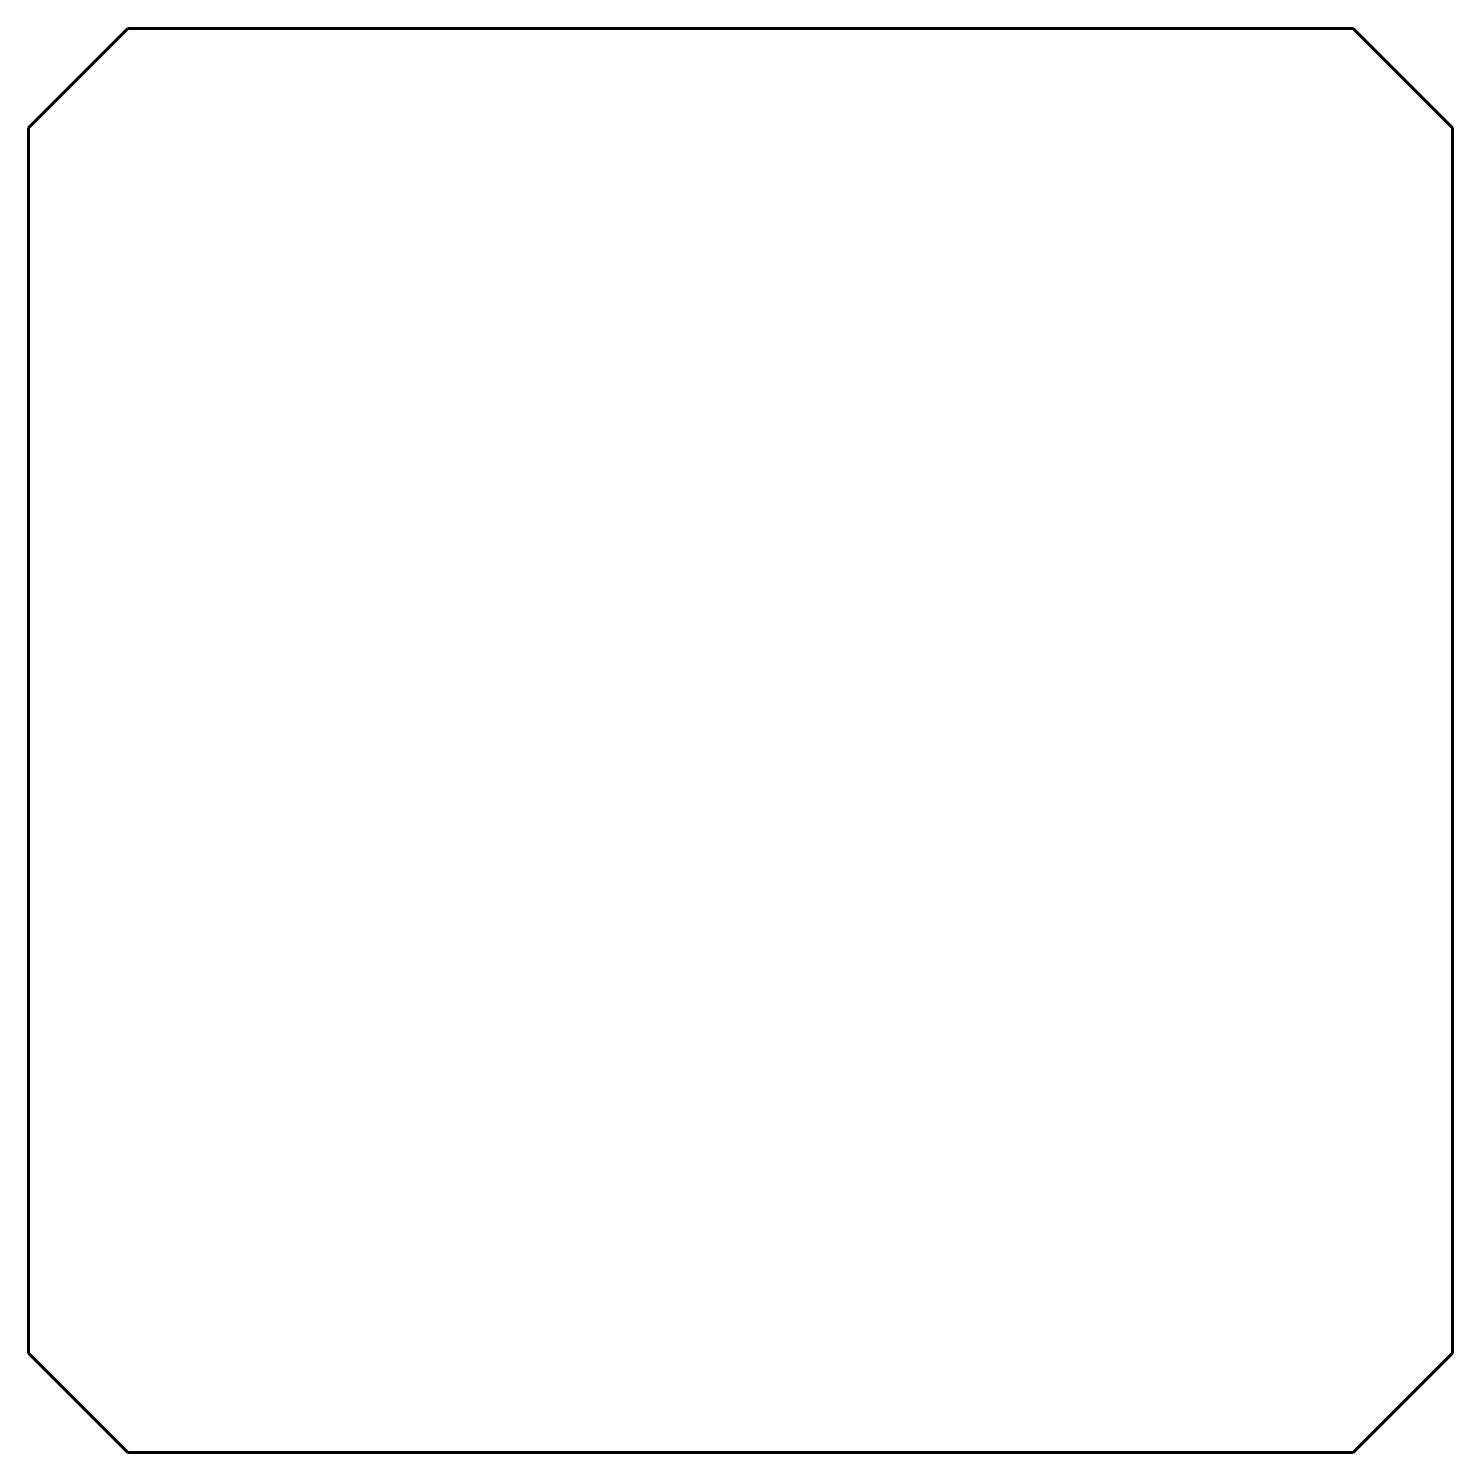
# Model space of a CAD drawing. Header units: millimetres. Extents: x -43 to 0, y -3 to 40.
import ezdxf

# ---------------------------------------------------------------- set-up
doc = ezdxf.new("R2010")
doc.units = ezdxf.units.MM
doc.linetypes.add('K5LT_BASIC', pattern=[0])

msp = doc.modelspace()

# ---------------------------------------------------------------- linework, layer by layer
at = {"color": 150, "linetype": 'K5LT_BASIC', "lineweight": 60, "true_color": 0x0080ff}
for p, q in [((-40, 40), (-43, 37)), ((-40, 40), (-3, 40)), ((0, 37), (-3, 40)), ((-43, 0), (-43, 37)), ((0, 37), (0, 0)), ((-43, 0), (-40, -3)), ((-3, -3), (0, 0)), ((-3, -3), (-40, -3))]:
    msp.add_line(p, q, dxfattribs=at)

doc.saveas('drawing.dxf')
